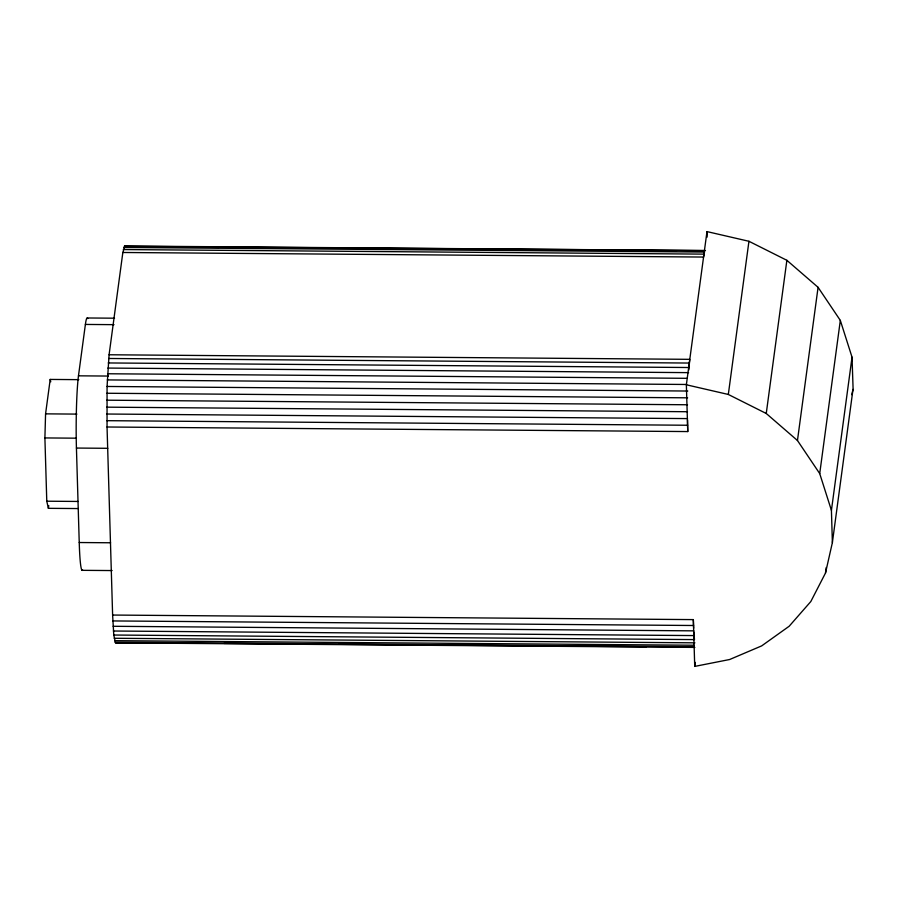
<?xml version="1.0" encoding="UTF-8"?>
<svg xmlns="http://www.w3.org/2000/svg" width="898" height="898" viewBox="0 0 898 898"><rect width="100%" height="100%" fill="white"/><g stroke="black" fill="none" stroke-linecap="round" stroke-linejoin="round"><path stroke-width="1.35" d="M694.85 647.402L115.539 642.845L113.777 635.032L112.62 615.051L107.042 426.999L107.064 386.466L109.085 354.766L122.846 252.484L124.743 246.018L705.458 250.587L124.261 246.299M78.362 508.56L48.38 508.324L46.775 501.207L44.9 437.932L45.574 413.855L50.209 379.427L78.822 379.652M688.766 370.077L689.787 359.335L109.085 354.766M48.38 508.324L48.75 505.563M82.638 570.05A53.263 3.671 -89.5 0 1 79.237 542.527L76.431 448.057A53.263 3.671 -89.5 0 1 78.474 375.824L85.389 324.436A53.263 3.671 -89.5 0 1 87.757 318.61M107.042 426.999L687.756 431.568L686.364 384.782L706.984 231.594L748.943 241.281L786.873 260.308L818.078 287.326L840.326 320.406L852.034 357.18L853.1 388.924L851.798 394.682M112.62 615.051L693.335 619.609L694.726 666.406L729.636 659.514L761.65 645.898L789.162 626.254L810.815 601.537L825.498 573.014L832.379 542.572L831.425 510.367L819.717 473.583L797.458 440.503L766.252 413.484L728.323 394.458L748.943 241.281M694.726 666.406L695.265 662.387M766.252 413.484L786.873 260.308M797.458 440.503L818.078 287.326M819.717 473.583L840.326 320.406M831.425 510.367L852.034 357.18M825.498 573.014L826.239 567.502M832.379 542.572L852.999 389.395M123.778 247.489L704.492 252.057L703.561 257.053L122.846 252.484M115.539 642.845L188.962 643.136M185.538 247.13L219.202 247.399M299.157 248.028L334.224 248.297M414.169 248.926L447.833 249.195M527.788 249.824L562.855 250.093M641.408 250.71L676.475 250.991M123.307 249.554L704.021 254.123M87.286 317.982L114.54 318.195M85.389 324.436L114.001 324.661M108.647 358.482L689.361 363.05M108.243 362.949L688.957 367.518M107.872 368.068L688.586 372.636M107.558 373.759L686.858 378.316M78.474 375.824L108.445 376.06M107.277 379.921L686.588 384.479M107.064 386.466L687.778 391.034M106.907 393.257L687.621 397.825M106.806 400.194L687.52 404.762M106.772 407.164L687.486 411.722M106.806 414.023L687.509 418.591M45.574 413.855L76.914 414.101M106.896 420.679L687.599 425.248L687.756 431.568M44.9 437.932L76.24 438.179M76.431 448.057L107.771 448.304M46.775 501.207L78.115 501.454M79.237 542.527L110.577 542.774M82.156 570.331L112.127 570.567M112.834 620.933L693.548 625.502L693.683 628.185M113.103 626.288L693.817 630.856M113.417 631.013L694.132 635.582L694.491 639.601L113.777 635.032M114.181 638.276L694.895 642.833M114.607 640.678L693.918 645.235M115.067 642.205L694.379 646.762M224.029 643.417L302.581 644.034M339.051 644.315L417.604 644.932M452.671 645.213L532.615 645.842M567.682 646.111L646.234 646.728M681.301 647.009L693.93 647.11M686.364 384.782L728.323 394.458M124.743 246.018L125.226 246.658M50.209 379.427L50.748 381.807M693.896 632.035L694.132 635.582M693.335 619.609L693.548 625.502M706.984 231.594L707.153 237.106M687.531 419.927L687.599 425.248"/></g></svg>
